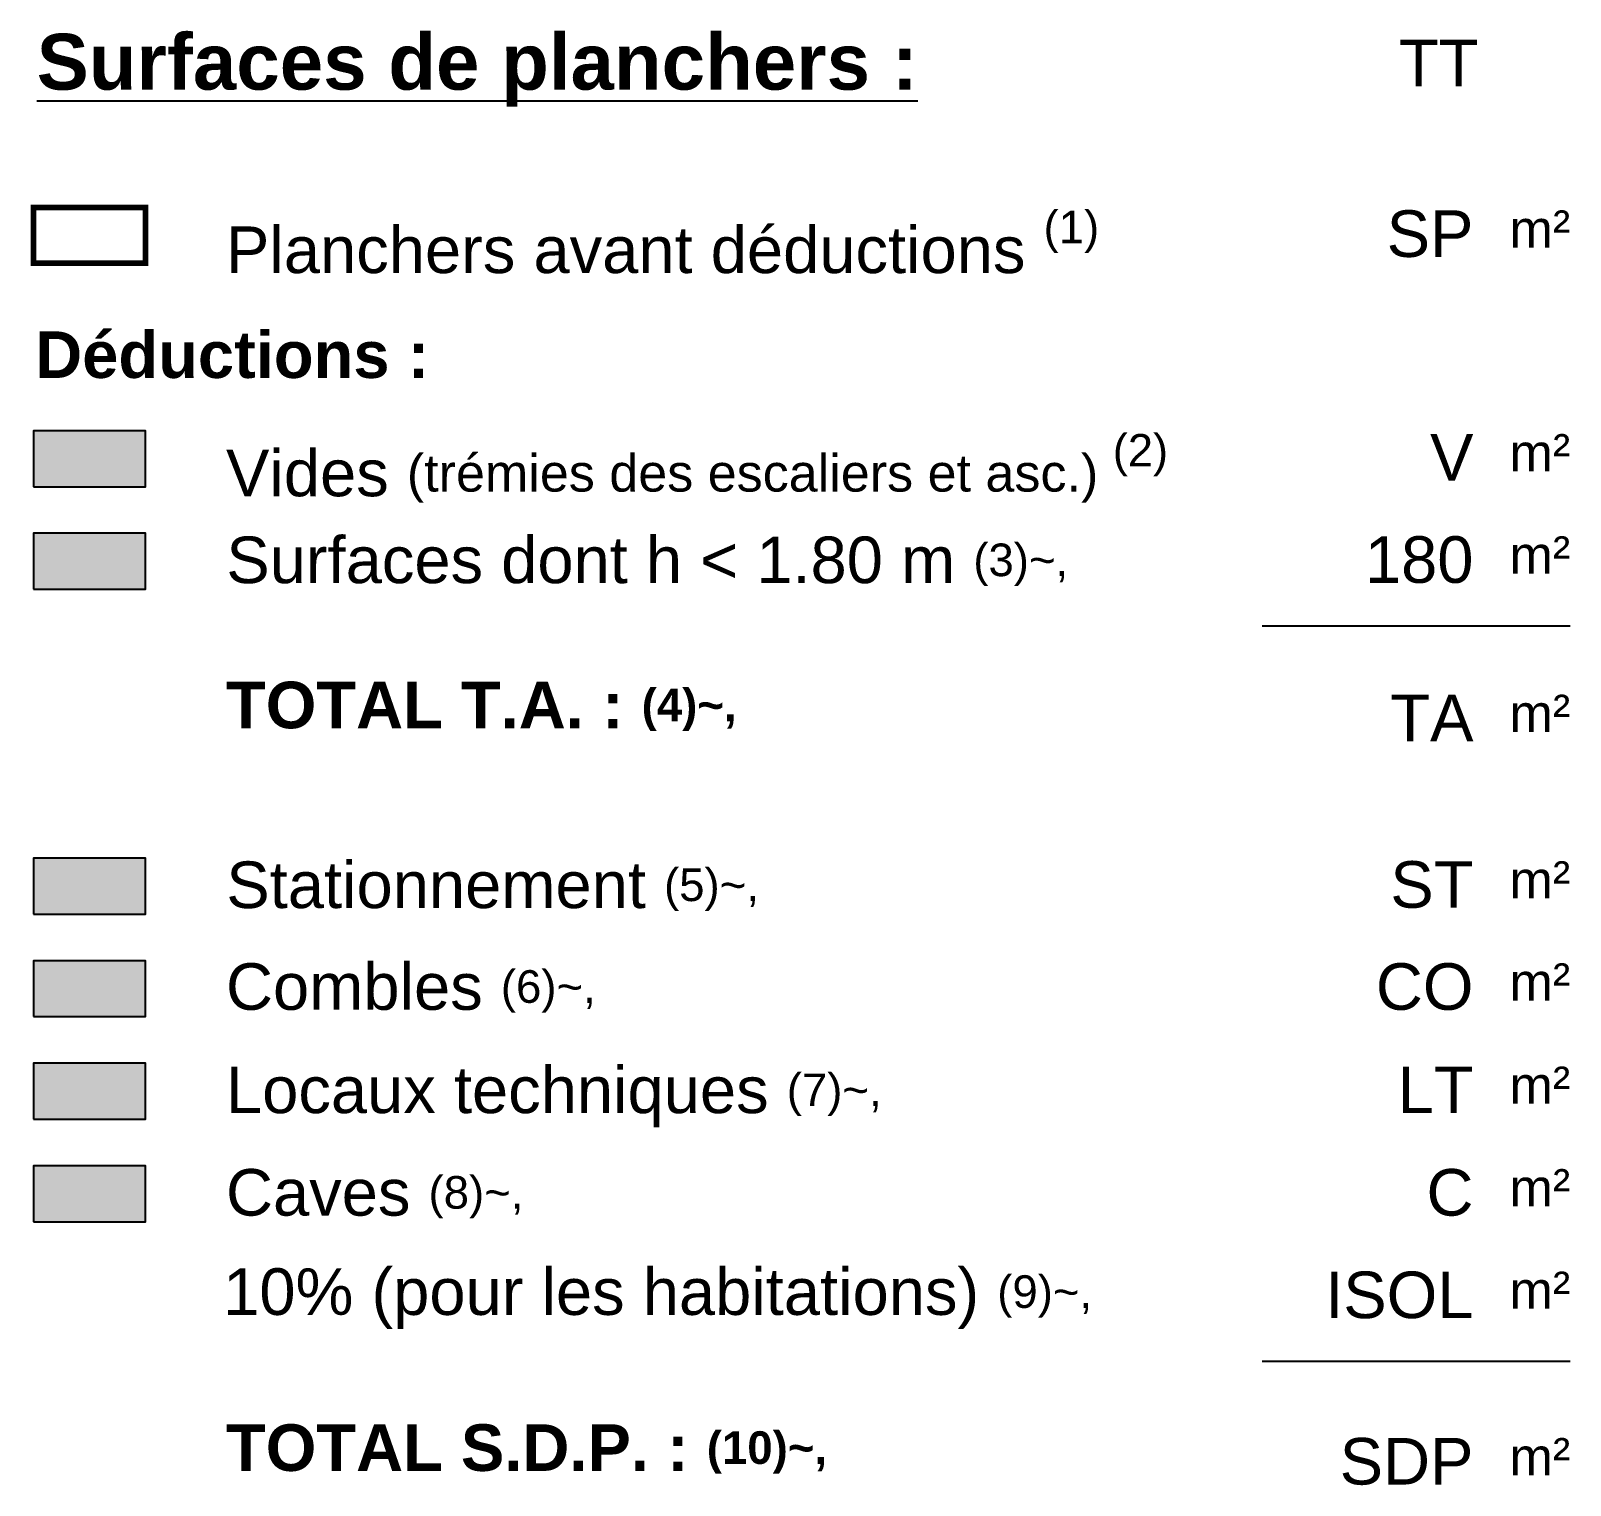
# Model space of a CAD drawing. Extents: x 1.71 to 9.97, y -3.37 to 4.43.
import ezdxf
from ezdxf.enums import TextEntityAlignment as Align

# ---------------------------------------------------------------- set-up
doc = ezdxf.new("R2010")
doc.units = 0
doc.linetypes.add('AXES', pattern=[2, 1.25, -0.25, 0.25, -0.25])
doc.layers.add('GEX_MEP_CARTOUCHE', color=7, linetype='CONTINUOUS')
doc.styles.add('G100TXT-DROIT', font='swissl.ttf', dxfattribs={"height": 0.2})
doc.styles.add('G100TXT-DROITG', font='swissb.ttf', dxfattribs={"height": 0.2})

msp = doc.modelspace()

# ---------------------------------------------------------------- hatches: boundary and pattern name
at = {"layer": 'GEX_MEP_CARTOUCHE'}
for color, points in [(51, [(2.3286, 1.9866), (2.3286, 2.2866), (1.7287, 2.2866), (1.7287, 1.9866)]), (15, [(2.3286, 1.4366), (2.3286, 1.7366), (1.7287, 1.7366), (1.7287, 1.4366)]), (254, [(2.3286, -0.3064), (2.3286, -0.0065), (1.7287, -0.0065), (1.7287, -0.3064)]), (194, [(2.3286, -0.8564), (2.3286, -0.5565), (1.7287, -0.5565), (1.7287, -0.8564)]), (150, [(2.3286, -1.4064), (2.3286, -1.1065), (1.7287, -1.1065), (1.7287, -1.4064)]), (31, [(2.3286, -1.9564), (2.3286, -1.6565), (1.7287, -1.6565), (1.7287, -1.9564)])]:
    msp.add_hatch(color=color, dxfattribs=at).paths.add_polyline_path(points)

# ---------------------------------------------------------------- linework, layer by layer
for p, q in [((8.3224, 1.2401), (9.9748, 1.2401)), ((8.3224, -2.7044), (9.9748, -2.7044))]:
    msp.add_line(p, q, dxfattribs=at)
at = {"layer": 'GEX_MEP_CARTOUCHE', "color": 1, "linetype": 'AXES', "ltscale": 0.1, "const_width": 0.03}
msp.add_lwpolyline([(1.7287, 3.185), (2.3286, 3.185), (2.3286, 3.4849), (1.7287, 3.4849)], close=True, dxfattribs=at)
at = {"layer": 'GEX_MEP_CARTOUCHE'}
for points in [[(1.7287, 1.9866), (2.3286, 1.9866), (2.3286, 2.2866), (1.7287, 2.2866)], [(1.7287, 1.4366), (2.3286, 1.4366), (2.3286, 1.7366), (1.7287, 1.7366)], [(1.7287, -0.3064), (2.3286, -0.3064), (2.3286, -0.0065), (1.7287, -0.0065)], [(1.7287, -0.8564), (2.3286, -0.8564), (2.3286, -0.5565), (1.7287, -0.5565)], [(1.7287, -1.4064), (2.3286, -1.4064), (2.3286, -1.1065), (1.7287, -1.1065)], [(1.7287, -1.9564), (2.3286, -1.9564), (2.3286, -1.6565), (1.7287, -1.6565)]]:
    msp.add_lwpolyline(points, close=True, dxfattribs=at)

# ---------------------------------------------------------------- texts
at = {"layer": 'GEX_MEP_CARTOUCHE', "style": 'G100TXT-DROITG'}
msp.add_text('Déductions :', height=0.25, dxfattribs=at).set_placement((1.7374, 2.5698))
at = {"layer": 'GEX_MEP_CARTOUCHE'}
for s, insert, char_height, width, attachment_point, style in [('{\\LSurfaces de planchers :}', (1.7455, 4.4162), 0.3, 4.819529, 1, 'G100TXT-DROITG'), ('\\A1;Planchers avant déductions {\\H0.7x;\\S(1)^ ;}', (2.7612, 3.4674), 0.25, 4.971781, 1, 'G100TXT-DROIT'), ('m²', (9.9748, 3.469), 0.2, 0.709845, 3, 'G100TXT-DROIT'), ('\\A1;Vides {\\H0.8x;(trémies des escaliers et asc.) \\H0.87x;\\S(2)^ ;}', (2.7612, 2.269), 0.25, 4.971781, 1, 'G100TXT-DROIT'), ('m²', (9.9748, 2.269), 0.2, 0.818282, 3, 'G100TXT-DROIT'), ('\\A1;Surfaces dont h < 1.80 m {\\H0.7x;\\S(3)~,;}', (2.7629, 1.719), 0.25, 4.971781, 1, 'G100TXT-DROIT'), ('m²', (9.9748, 1.7207), 0.2, 0.818282, 3, 'G100TXT-DROIT'), ('\\A1;TOTAL T.A. : {\\H0.7x;\\S(4)~,;}', (2.7612, 0.9405), 0.25, 5.999153, 1, 'G100TXT-DROITG'), ('m²', (9.9748, 0.8709), 0.2, 0.709845, 3, 'G100TXT-DROIT'), ('\\A1;Stationnement {\\H0.7x;\\S(5)~,;}', (2.7629, -0.024), 0.25, 4.971781, 1, 'G100TXT-DROIT'), ('m²', (9.9748, -0.0224), 0.2, 0.818282, 3, 'G100TXT-DROIT'), ('\\A1;Combles {\\H0.7x;\\S(6)~,;}', (2.7612, -0.5699), 0.25, 4.971781, 1, 'G100TXT-DROIT'), ('m²', (9.9748, -0.5699), 0.2, 0.709845, 3, 'G100TXT-DROIT'), ('\\A1;Locaux techniques {\\H0.7x;\\S(7)~,;}', (2.7612, -1.124), 0.25, 4.971781, 1, 'G100TXT-DROIT'), ('m²', (9.9748, -1.124), 0.2, 0.818282, 3, 'G100TXT-DROIT'), ('\\A1;Caves {\\H0.7x;\\S(8)~,;}', (2.7612, -1.674), 0.25, 4.971781, 1, 'G100TXT-DROIT'), ('m²', (9.9748, -1.674), 0.2, 0.709845, 3, 'G100TXT-DROIT'), ('\\A1;10% (pour les habitations) {\\H0.7x;\\S(9)~,;}', (2.746, -2.2065), 0.25, 4.971781, 1, 'G100TXT-DROIT'), ('m²', (9.9748, -2.2239), 0.2, 0.709845, 3, 'G100TXT-DROIT'), ('\\A1;TOTAL S.D.P. : {\\H0.7x;\\S(10)~,;}', (2.7612, -3.0434), 0.25, 5.999153, 1, 'G100TXT-DROITG'), ('m²', (9.9748, -3.1165), 0.2, 0.709845, 3, 'G100TXT-DROIT')]:
    msp.add_mtext(s, dxfattribs=dict(at, insert=insert, char_height=char_height, width=width, attachment_point=attachment_point, style=style))
at = {"layer": 'GEX_MEP_CARTOUCHE', "style": 'G100TXT-DROIT'}
for tag, p in [('TT', (9.4822, 4.3843)), ('SP', (9.4556, 3.469)), ('V', (9.4556, 2.269))]:
    msp.add_attdef(tag, text='0', height=0.25, rotation=0, dxfattribs=at).set_placement(p, align=Align.TOP_RIGHT)
for tag, p in [('180', (9.4556, 1.7207)), ('TA', (9.4556, 0.8709)), ('ST', (9.4556, -0.0224)), ('CO', (9.4556, -0.5699)), ('LT', (9.4556, -1.124)), ('C', (9.4556, -1.674)), ('ISOL', (9.4556, -2.2239)), ('SDP', (9.4556, -3.1165))]:
    msp.add_attdef(tag, text='0', height=0.25, dxfattribs=at).set_placement(p, align=Align.TOP_RIGHT)

doc.saveas('drawing.dxf')
